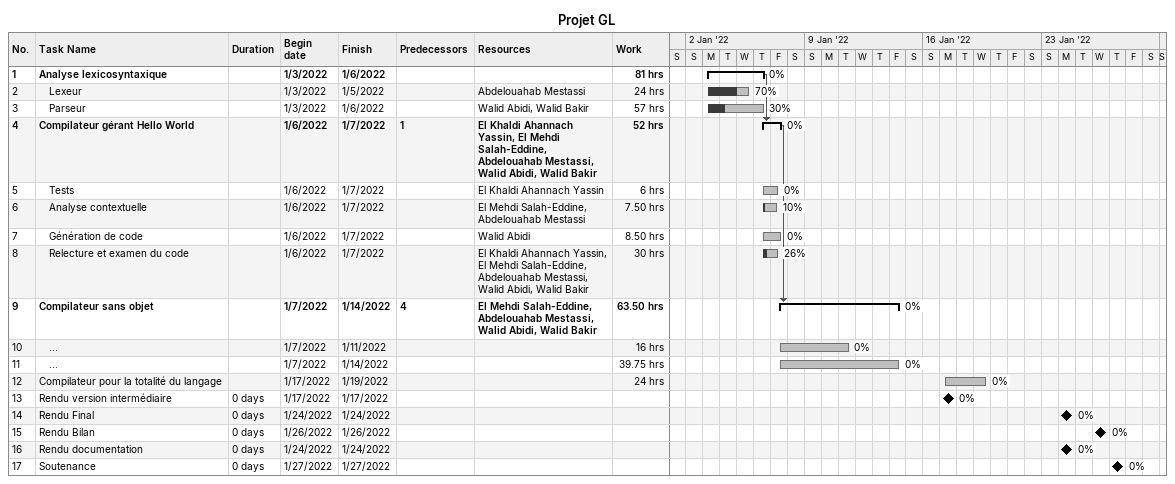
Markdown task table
Projet GL

| ID | Level | Task | Duration | Start | Finish | Predecessors | Resources | % complete | Work (h) |
|---|---|---|---|---|---|---|---|---|---|
| 1 | 1 | **Analyse lexicosyntaxique** |  | 2022-01-03 | 2022-01-06 |  |  | 0 | 81 |
| 2 | 2 | Lexeur |  | 2022-01-03 | 2022-01-05 |  | Abdelouahab Mestassi | 70 | 24 |
| 3 | 2 | Parseur |  | 2022-01-03 | 2022-01-06 |  | Walid Abidi, Walid Bakir | 30 | 57 |
| 4 | 1 | **Compilateur gérant Hello World** |  | 2022-01-06 | 2022-01-07 | 1 | El Khaldi Ahannach Yassin, El Mehdi Salah-Eddine, Abdelouahab Mestassi, Walid Abidi, Walid Bakir | 0 | 52 |
| 5 | 2 | Tests |  | 2022-01-06 | 2022-01-07 |  | El Khaldi Ahannach Yassin | 0 | 6 |
| 6 | 2 | Analyse contextuelle |  | 2022-01-06 | 2022-01-07 |  | El Mehdi Salah-Eddine, Abdelouahab Mestassi | 10 | 7.50 |
| 7 | 2 | Génération de code |  | 2022-01-06 | 2022-01-07 |  | Walid Abidi | 0 | 8.50 |
| 8 | 2 | Relecture et examen du code |  | 2022-01-06 | 2022-01-07 |  | El Khaldi Ahannach Yassin, El Mehdi Salah-Eddine, Abdelouahab Mestassi, Walid Abidi, Walid Bakir | 26 | 30 |
| 9 | 1 | **Compilateur sans objet** |  | 2022-01-07 | 2022-01-14 | 4 | El Mehdi Salah-Eddine, Abdelouahab Mestassi, Walid Abidi, Walid Bakir | 0 | 63.50 |
| 10 | 2 | ... |  | 2022-01-07 | 2022-01-11 |  |  | 0 | 16 |
| 11 | 2 | ... |  | 2022-01-07 | 2022-01-14 |  |  | 0 | 39.75 |
| 12 | 1 | Compilateur pour la totalité du langage |  | 2022-01-17 | 2022-01-19 |  |  | 0 | 24 |
| 13 | 1 | Rendu version intermédiaire | 0d | 2022-01-17 | 2022-01-17 |  |  | 0 |  |
| 14 | 1 | Rendu Final | 0d | 2022-01-24 | 2022-01-24 |  |  | 0 |  |
| 15 | 1 | Rendu Bilan | 0d | 2022-01-26 | 2022-01-26 |  |  | 0 |  |
| 16 | 1 | Rendu documentation | 0d | 2022-01-24 | 2022-01-24 |  |  | 0 |  |
| 17 | 1 | Soutenance | 0d | 2022-01-27 | 2022-01-27 |  |  | 0 |  |
